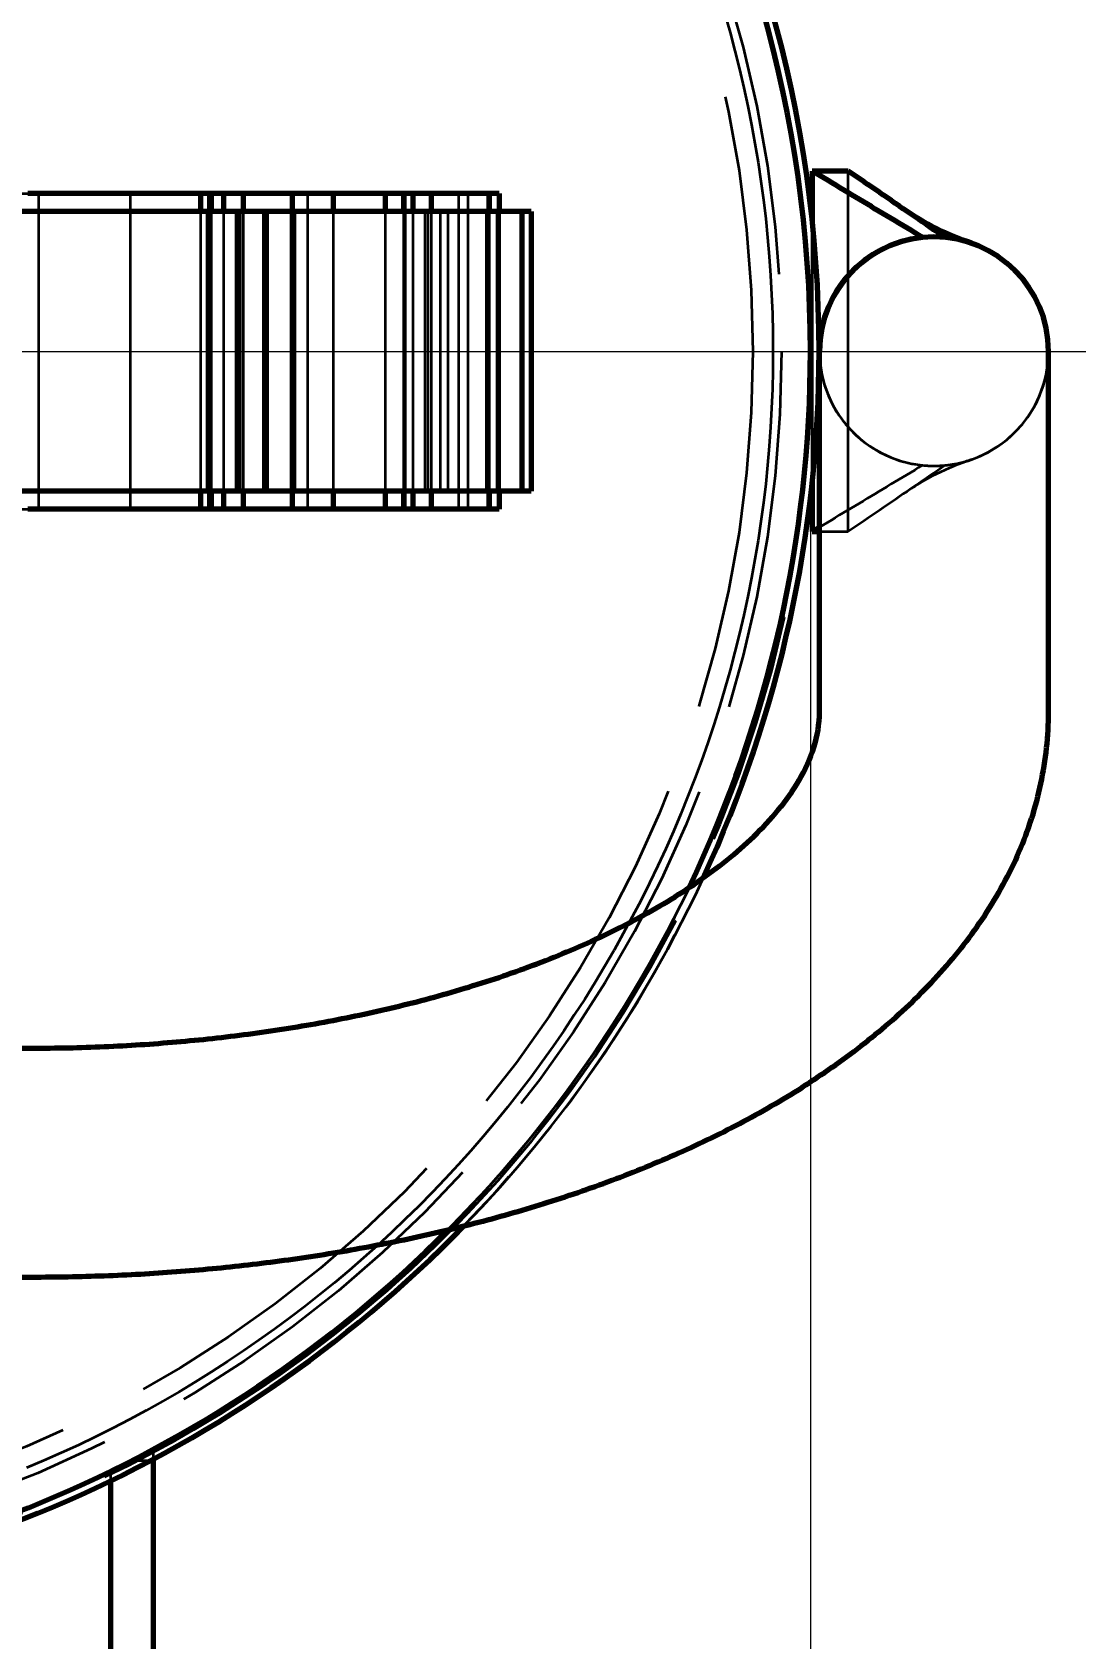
# Model space of a CAD drawing. Header units: millimetres. Extents: x 0 to 2208, y 0 to 420.
# Drawn here: x 95.68 to 107.25, y 78.55 to 96.37 of the extents above; entities that cross this region are included whole.
import ezdxf

# ---------------------------------------------------------------- set-up
doc = ezdxf.new("R2010")
doc.units = ezdxf.units.MM
doc.linetypes.add('IRAM-E-TRAZOS', pattern=[5, 4, -1])
doc.linetypes.add('IRAM-F-TRAZO-PUNTO', pattern=[20, 15, -2, 1, -2])
for name, color, linetype, lineweight in [('01-VISIBLE', 7, 'CONTINUOUS', 70), ('02-OCULTA', 4, 'IRAM-E-TRAZOS', 35), ('03-EJE', 1, 'IRAM-F-TRAZO-PUNTO', 18), ('04-COTA', 3, 'CONTINUOUS', 18)]:
    doc.layers.add(name, color=color, linetype=linetype, lineweight=lineweight)
doc.styles.add('ISO3098', font='isocpeur.ttf')
doc.dimstyles.new('FLAMA-IRAM', dxfattribs={"dimtxt": 3.5, "dimasz": 3.5, "dimexe": 2, "dimexo": 1.5, "dimgap": 1, "dimtad": 1, "dimdec": 1, "dimtxsty": 'ISO3098', "dimblk": 'IRAM_FLECHA', "dimblk1": 'IRAM_FLECHA', "dimblk2": 'IRAM_FLECHA', "dimcen": 2.5, "dimclrd": 256, "dimclre": 256, "dimclrt": 256, "dimazin": 3, "dimtfac": 1, "dimtmove": 0, "dimatfit": 3, "dimlwd": 18, "dimlwe": 18})

# ---------------------------------------------------------------- blocks, each defined once
blk = doc.blocks.new('IRAM_FLECHA')
blk.add_solid([(0, 0), (-1, 0.125), (-1, -0.125)])

msp = doc.modelspace()

# ---------------------------------------------------------------- linework, layer by layer
at = {"layer": '01-VISIBLE'}
for p, q in [((104.329, 94.829), (104.329, 94.282)), ((104.729, 94.829), (104.329, 94.829)), ((97.545, 94.579), (95.632, 94.579)), ((97.545, 94.579), (97.545, 94.379)), ((97.664, 94.579), (97.545, 94.579)), ((97.664, 94.579), (97.664, 94.379)), ((97.799, 94.579), (97.664, 94.579)), ((97.799, 94.579), (97.799, 94.379)), ((98.019, 94.579), (97.799, 94.579)), ((98.019, 94.579), (98.019, 94.379)), ((98.561, 94.579), (98.019, 94.579)), ((98.561, 94.579), (98.561, 94.379)), ((99.018, 94.579), (98.561, 94.579)), ((99.018, 94.579), (99.018, 94.379)), ((99.594, 94.579), (99.018, 94.579)), ((99.594, 94.579), (99.594, 94.379)), ((99.797, 94.579), (99.594, 94.579)), ((99.797, 94.579), (99.797, 94.379)), ((99.899, 94.579), (99.797, 94.579)), ((99.899, 94.579), (99.899, 94.379)), ((100.102, 94.579), (99.899, 94.579)), ((100.102, 94.579), (100.102, 94.379)), ((100.746, 94.579), (100.102, 94.579)), ((100.746, 94.579), (100.746, 94.379)), ((100.856, 94.579), (100.746, 94.579)), ((100.856, 94.579), (100.856, 94.379)), ((97.63, 94.379), (95.175, 94.379)), ((97.647, 94.379), (97.63, 94.379)), ((97.63, 94.379), (97.63, 91.279)), ((97.952, 94.379), (97.647, 94.379)), ((97.647, 94.379), (97.647, 91.279)), ((97.969, 94.379), (97.952, 94.379)), ((97.952, 94.379), (97.952, 91.279)), ((98.256, 94.379), (97.969, 94.379)), ((97.969, 94.379), (97.969, 91.279)), ((98.273, 94.379), (98.256, 94.379)), ((98.256, 94.379), (98.256, 91.279)), ((98.561, 94.379), (98.273, 94.379)), ((98.273, 94.379), (98.273, 91.279)), ((98.578, 94.379), (98.561, 94.379)), ((98.561, 94.379), (98.561, 91.279)), ((100.729, 94.379), (98.578, 94.379)), ((98.578, 94.379), (98.578, 91.279)), ((100.847, 94.379), (100.729, 94.379)), ((100.729, 94.379), (100.729, 91.279)), ((101.11, 94.379), (100.847, 94.379)), ((100.847, 94.379), (100.847, 91.279)), ((101.211, 94.379), (101.11, 94.379)), ((101.11, 94.379), (101.11, 91.279)), ((101.211, 94.379), (101.211, 91.279)), ((104.409, 88.829), (104.409, 91.489)), ((106.949, 88.829), (106.949, 91.489)), ((97.63, 91.279), (95.175, 91.279)), ((97.545, 91.279), (97.545, 91.079)), ((97.647, 91.279), (97.63, 91.279)), ((97.952, 91.279), (97.647, 91.279)), ((97.664, 91.279), (97.664, 91.079)), ((97.799, 91.279), (97.799, 91.079)), ((97.969, 91.279), (97.952, 91.279)), ((98.256, 91.279), (97.969, 91.279)), ((98.019, 91.279), (98.019, 91.079)), ((98.273, 91.279), (98.256, 91.279)), ((98.561, 91.279), (98.273, 91.279)), ((98.578, 91.279), (98.561, 91.279)), ((98.561, 91.279), (98.561, 91.079)), ((100.729, 91.279), (98.578, 91.279)), ((99.018, 91.279), (99.018, 91.079)), ((99.594, 91.279), (99.594, 91.079)), ((99.797, 91.279), (99.797, 91.079)), ((99.899, 91.279), (99.899, 91.079)), ((100.102, 91.279), (100.102, 91.079)), ((100.847, 91.279), (100.729, 91.279)), ((100.746, 91.279), (100.746, 91.079)), ((101.11, 91.279), (100.847, 91.279)), ((100.856, 91.279), (100.856, 91.079)), ((101.211, 91.279), (101.11, 91.279)), ((104.329, 91.376), (104.329, 90.829)), ((97.545, 91.079), (95.632, 91.079)), ((97.664, 91.079), (97.545, 91.079)), ((97.799, 91.079), (97.664, 91.079)), ((98.019, 91.079), (97.799, 91.079)), ((98.561, 91.079), (98.019, 91.079)), ((99.018, 91.079), (98.561, 91.079)), ((99.594, 91.079), (99.018, 91.079)), ((99.797, 91.079), (99.594, 91.079)), ((99.899, 91.079), (99.797, 91.079)), ((100.102, 91.079), (99.899, 91.079)), ((100.746, 91.079), (100.102, 91.079)), ((100.856, 91.079), (100.746, 91.079)), ((104.329, 90.829), (104.409, 90.829)), ((85.289, 85.099), (95.679, 85.099)), ((85.289, 82.559), (95.679, 82.559)), ((96.992, 80.523), (97.022, 80.523)), ((97.022, 80.539), (97.022, 80.523)), ((97.022, 80.523), (97.022, 76.095)), ((96.547, 80.297), (96.547, 76.095))]:
    msp.add_line(p, q, dxfattribs=at)
for points in [[(105.553, 94.093), (105.509, 94.119), (105.465, 94.145), (105.422, 94.172), (105.378, 94.198), (105.334, 94.224), (105.29, 94.251), (105.247, 94.277), (105.203, 94.303), (105.159, 94.329), (105.116, 94.356), (105.072, 94.382), (105.028, 94.408), (104.985, 94.435), (104.941, 94.461), (104.897, 94.487), (104.853, 94.514), (104.81, 94.54), (104.766, 94.566), (104.722, 94.592), (104.679, 94.619), (104.635, 94.645), (104.591, 94.671), (104.548, 94.698), (104.504, 94.724), (104.46, 94.75), (104.416, 94.776), (104.373, 94.803), (104.329, 94.829)], [(105.427, 94.352), (105.383, 94.382), (105.339, 94.411), (105.296, 94.441), (105.252, 94.471), (105.209, 94.501), (105.165, 94.531), (105.121, 94.561), (105.078, 94.59), (105.034, 94.62), (104.991, 94.65), (104.947, 94.68), (104.903, 94.71), (104.86, 94.74), (104.816, 94.769), (104.773, 94.799), (104.729, 94.829)], [(105.805, 94.093), (105.763, 94.122), (105.721, 94.15), (105.679, 94.179), (105.637, 94.208), (105.595, 94.237), (105.553, 94.265), (105.511, 94.294), (105.469, 94.323), (105.427, 94.352)], [(106.098, 94.028), (106.048, 94.046), (105.998, 94.064), (105.948, 94.084), (105.899, 94.104), (105.849, 94.124), (105.801, 94.146), (105.752, 94.168), (105.704, 94.191), (105.656, 94.215), (105.609, 94.241), (105.562, 94.267), (105.516, 94.294), (105.471, 94.322), (105.427, 94.352)], [(104.409, 91.489), (104.409, 91.541), (104.409, 91.592), (104.409, 91.644), (104.409, 91.695), (104.409, 91.747), (104.409, 91.798), (104.409, 91.85), (104.409, 91.902), (104.409, 91.953), (104.409, 92.005), (104.409, 92.056), (104.409, 92.108), (104.409, 92.159), (104.409, 92.211), (104.409, 92.262), (104.409, 92.314), (104.409, 92.365), (104.409, 92.417), (104.409, 92.468), (104.409, 92.52), (104.409, 92.571), (104.409, 92.623), (104.409, 92.674), (104.409, 92.726), (104.409, 92.778), (104.409, 92.829)], [(106.949, 91.489), (106.949, 91.541), (106.949, 91.592), (106.949, 91.644), (106.949, 91.695), (106.949, 91.747), (106.949, 91.798), (106.949, 91.85), (106.949, 91.902), (106.949, 91.953), (106.949, 92.005), (106.949, 92.056), (106.949, 92.108), (106.949, 92.159), (106.949, 92.211), (106.949, 92.262), (106.949, 92.314), (106.949, 92.365), (106.949, 92.417), (106.949, 92.468), (106.949, 92.52), (106.949, 92.571), (106.949, 92.623), (106.949, 92.674), (106.949, 92.726), (106.949, 92.778), (106.949, 92.829)], [(104.409, 90.877), (104.396, 90.869), (104.382, 90.861), (104.369, 90.853), (104.356, 90.845), (104.342, 90.837), (104.329, 90.829)], [(95.679, 85.099), (95.729, 85.099), (95.779, 85.099), (95.829, 85.1), (95.879, 85.1), (95.929, 85.101), (95.98, 85.101), (96.03, 85.102), (96.08, 85.103), (96.13, 85.104), (96.18, 85.106), (96.23, 85.107), (96.28, 85.109), (96.33, 85.11), (96.38, 85.112), (96.43, 85.114), (96.48, 85.116), (96.53, 85.118), (96.58, 85.121), (96.63, 85.123), (96.68, 85.126), (96.73, 85.129), (96.78, 85.132), (96.83, 85.135), (96.88, 85.138), (96.93, 85.141), (96.98, 85.144), (97.03, 85.148), (97.08, 85.152), (97.13, 85.156), (97.18, 85.16), (97.23, 85.164), (97.28, 85.168), (97.329, 85.172), (97.379, 85.177), (97.429, 85.182), (97.479, 85.186), (97.529, 85.191), (97.579, 85.196), (97.628, 85.202), (97.678, 85.207), (97.728, 85.213), (97.778, 85.218), (97.828, 85.224), (97.877, 85.23), (97.927, 85.236), (97.977, 85.242), (98.026, 85.249), (98.076, 85.255), (98.126, 85.262), (98.175, 85.269), (98.225, 85.276), (98.274, 85.283), (98.324, 85.29), (98.373, 85.297), (98.423, 85.305), (98.472, 85.312), (98.522, 85.32), (98.571, 85.328), (98.621, 85.336), (98.67, 85.345), (98.72, 85.353), (98.769, 85.362), (98.818, 85.37), (98.867, 85.379), (98.917, 85.388), (98.966, 85.397), (99.015, 85.407), (99.064, 85.416), (99.113, 85.426), (99.163, 85.436), (99.212, 85.446), (99.261, 85.456), (99.31, 85.466), (99.359, 85.477), (99.408, 85.487), (99.457, 85.498), (99.505, 85.509), (99.554, 85.52), (99.603, 85.531), (99.652, 85.543), (99.701, 85.554), (99.749, 85.566), (99.798, 85.578), (99.846, 85.59), (99.895, 85.602), (99.944, 85.614), (99.992, 85.627), (100.04, 85.64), (100.089, 85.653), (100.137, 85.666), (100.185, 85.679), (100.234, 85.693), (100.282, 85.706), (100.33, 85.72), (100.378, 85.734), (100.426, 85.748), (100.474, 85.763), (100.522, 85.777), (100.57, 85.792), (100.618, 85.807), (100.665, 85.822), (100.713, 85.837), (100.761, 85.853), (100.808, 85.868), (100.856, 85.884), (100.903, 85.9), (100.951, 85.916), (100.998, 85.933), (101.045, 85.95), (101.092, 85.966), (101.139, 85.984), (101.186, 86.001), (101.233, 86.018), (101.28, 86.036), (101.327, 86.054), (101.374, 86.072), (101.42, 86.09), (101.467, 86.109), (101.513, 86.128), (101.559, 86.147), (101.606, 86.166), (101.652, 86.185), (101.698, 86.205), (101.744, 86.225), (101.79, 86.245), (101.835, 86.265), (101.881, 86.286), (101.927, 86.307), (101.972, 86.328), (102.017, 86.349), (102.063, 86.371), (102.108, 86.393), (102.153, 86.415), (102.197, 86.437), (102.242, 86.46), (102.287, 86.483), (102.331, 86.506), (102.375, 86.529), (102.419, 86.553), (102.463, 86.577), (102.507, 86.601), (102.551, 86.626), (102.594, 86.65), (102.638, 86.676), (102.681, 86.701), (102.724, 86.727), (102.766, 86.753), (102.809, 86.779), (102.851, 86.806), (102.894, 86.833), (102.936, 86.86), (102.977, 86.888), (103.019, 86.916), (103.06, 86.944), (103.101, 86.973), (103.142, 87.002), (103.183, 87.031), (103.223, 87.061), (103.263, 87.091), (103.303, 87.121), (103.342, 87.152), (103.381, 87.183), (103.42, 87.215), (103.459, 87.247), (103.497, 87.279), (103.535, 87.312), (103.572, 87.346), (103.609, 87.379), (103.646, 87.414), (103.682, 87.448), (103.717, 87.483), (103.753, 87.519), (103.788, 87.555), (103.822, 87.591), (103.856, 87.628), (103.889, 87.666), (103.921, 87.704), (103.953, 87.742), (103.985, 87.781), (104.015, 87.821), (104.045, 87.861), (104.075, 87.902), (104.103, 87.943), (104.131, 87.985), (104.157, 88.027), (104.183, 88.07), (104.207, 88.114), (104.231, 88.158), (104.254, 88.203), (104.275, 88.248), (104.295, 88.294), (104.314, 88.34), (104.331, 88.387), (104.347, 88.435), (104.361, 88.483), (104.373, 88.531), (104.384, 88.58), (104.393, 88.63), (104.4, 88.679), (104.405, 88.729), (104.408, 88.779), (104.409, 88.829)], [(95.679, 82.559), (95.729, 82.559), (95.779, 82.559), (95.829, 82.56), (95.879, 82.56), (95.929, 82.561), (95.979, 82.561), (96.029, 82.562), (96.079, 82.563), (96.129, 82.564), (96.179, 82.565), (96.229, 82.566), (96.279, 82.568), (96.329, 82.569), (96.379, 82.571), (96.429, 82.572), (96.479, 82.574), (96.529, 82.576), (96.579, 82.578), (96.629, 82.58), (96.679, 82.583), (96.729, 82.585), (96.779, 82.588), (96.829, 82.59), (96.879, 82.593), (96.929, 82.596), (96.979, 82.599), (97.029, 82.602), (97.079, 82.605), (97.128, 82.609), (97.178, 82.612), (97.228, 82.616), (97.278, 82.62), (97.328, 82.623), (97.378, 82.627), (97.428, 82.631), (97.478, 82.636), (97.527, 82.64), (97.577, 82.644), (97.627, 82.649), (97.677, 82.654), (97.727, 82.659), (97.776, 82.663), (97.826, 82.669), (97.876, 82.674), (97.926, 82.679), (97.975, 82.684), (98.025, 82.69), (98.075, 82.696), (98.124, 82.701), (98.174, 82.707), (98.224, 82.713), (98.273, 82.72), (98.323, 82.726), (98.373, 82.732), (98.422, 82.739), (98.472, 82.746), (98.521, 82.752), (98.571, 82.759), (98.62, 82.766), (98.67, 82.773), (98.719, 82.781), (98.769, 82.788), (98.818, 82.796), (98.868, 82.803), (98.917, 82.811), (98.967, 82.819), (99.016, 82.827), (99.065, 82.835), (99.115, 82.844), (99.164, 82.852), (99.213, 82.861), (99.262, 82.87), (99.312, 82.878), (99.361, 82.887), (99.41, 82.896), (99.459, 82.906), (99.508, 82.915), (99.557, 82.925), (99.606, 82.934), (99.656, 82.944), (99.705, 82.954), (99.754, 82.964), (99.803, 82.974), (99.851, 82.985), (99.9, 82.995), (99.949, 83.006), (99.998, 83.016), (100.047, 83.027), (100.096, 83.038), (100.145, 83.049), (100.193, 83.061), (100.242, 83.072), (100.291, 83.084), (100.339, 83.095), (100.388, 83.107), (100.436, 83.119), (100.485, 83.131), (100.533, 83.144), (100.582, 83.156), (100.63, 83.169), (100.679, 83.181), (100.727, 83.194), (100.775, 83.207), (100.824, 83.22), (100.872, 83.234), (100.92, 83.247), (100.968, 83.261), (101.016, 83.274), (101.064, 83.288), (101.112, 83.302), (101.16, 83.317), (101.208, 83.331), (101.256, 83.345), (101.304, 83.36), (101.352, 83.375), (101.399, 83.39), (101.447, 83.405), (101.495, 83.42), (101.542, 83.436), (101.59, 83.451), (101.637, 83.467), (101.685, 83.483), (101.732, 83.499), (101.779, 83.515), (101.826, 83.532), (101.874, 83.548), (101.921, 83.565), (101.968, 83.582), (102.015, 83.599), (102.062, 83.616), (102.109, 83.634), (102.156, 83.651), (102.202, 83.669), (102.249, 83.687), (102.296, 83.705), (102.342, 83.724), (102.389, 83.742), (102.435, 83.761), (102.481, 83.779), (102.528, 83.798), (102.574, 83.818), (102.62, 83.837), (102.666, 83.856), (102.712, 83.876), (102.758, 83.896), (102.804, 83.916), (102.85, 83.936), (102.895, 83.957), (102.941, 83.977), (102.986, 83.998), (103.032, 84.019), (103.077, 84.041), (103.122, 84.062), (103.167, 84.084), (103.212, 84.105), (103.257, 84.127), (103.302, 84.15), (103.347, 84.172), (103.391, 84.195), (103.436, 84.217), (103.48, 84.24), (103.525, 84.264), (103.569, 84.287), (103.613, 84.311), (103.657, 84.334), (103.701, 84.359), (103.744, 84.383), (103.788, 84.407), (103.832, 84.432), (103.875, 84.457), (103.918, 84.482), (103.961, 84.507), (104.004, 84.533), (104.047, 84.559), (104.09, 84.585), (104.132, 84.611), (104.175, 84.637), (104.217, 84.664), (104.259, 84.691), (104.301, 84.718), (104.343, 84.746), (104.385, 84.773), (104.426, 84.801), (104.468, 84.829), (104.509, 84.858), (104.55, 84.886), (104.591, 84.915), (104.632, 84.944), (104.672, 84.973), (104.712, 85.003), (104.753, 85.033), (104.793, 85.063), (104.832, 85.093), (104.872, 85.124), (104.911, 85.155), (104.95, 85.186), (104.989, 85.217), (105.028, 85.249), (105.067, 85.281), (105.105, 85.313), (105.143, 85.345), (105.181, 85.378), (105.219, 85.411), (105.256, 85.444), (105.293, 85.478), (105.33, 85.511), (105.367, 85.545), (105.403, 85.58), (105.439, 85.614), (105.475, 85.649), (105.511, 85.684), (105.546, 85.72), (105.581, 85.755), (105.616, 85.791), (105.65, 85.828), (105.684, 85.864), (105.718, 85.901), (105.752, 85.938), (105.785, 85.976), (105.818, 86.013), (105.85, 86.051), (105.883, 86.09), (105.914, 86.128), (105.946, 86.167), (105.977, 86.206), (106.008, 86.245), (106.038, 86.285), (106.068, 86.325), (106.098, 86.365), (106.127, 86.406), (106.156, 86.447), (106.185, 86.488), (106.213, 86.529), (106.241, 86.571), (106.268, 86.613), (106.295, 86.655), (106.321, 86.697), (106.347, 86.74), (106.373, 86.783), (106.398, 86.827), (106.422, 86.87), (106.446, 86.914), (106.47, 86.958), (106.493, 87.002), (106.516, 87.047), (106.538, 87.092), (106.56, 87.137), (106.581, 87.182), (106.601, 87.228), (106.621, 87.274), (106.641, 87.32), (106.66, 87.366), (106.678, 87.413), (106.696, 87.459), (106.713, 87.506), (106.73, 87.553), (106.746, 87.601), (106.762, 87.648), (106.777, 87.696), (106.791, 87.744), (106.805, 87.792), (106.818, 87.84), (106.831, 87.889), (106.843, 87.937), (106.854, 87.986), (106.865, 88.035), (106.875, 88.084), (106.884, 88.133), (106.893, 88.182), (106.902, 88.231), (106.909, 88.281), (106.916, 88.33), (106.922, 88.38), (106.928, 88.43), (106.933, 88.479), (106.937, 88.529), (106.941, 88.579), (106.944, 88.629), (106.946, 88.679), (106.948, 88.729), (106.949, 88.779), (106.949, 88.829)]]:
    msp.add_lwpolyline(points, dxfattribs=at)
for centre, radius, start, end in [((90.484, 92.829), 13.921, 0, 126.7973), ((90.484, 92.829), 13.825, 0, 126.9821), ((105.679, 92.829), 1.27, 0, 180), ((105.679, 92.829), 1.27, 95.7106, 180), ((90.484, 92.829), 13.825, -25.4976, 0), ((90.484, 92.829), 13.921, -24.8217, 0), ((90.484, 92.829), 13.921, -135.8172, -44.1828), ((90.484, 92.829), 13.825, -135.1762, -44.8238)]:
    msp.add_arc(centre, radius, start, end, dxfattribs=at)
at = {"layer": '02-OCULTA'}
for p, q in [((104.329, 90.829), (104.329, 94.829)), ((104.329, 94.829), (104.729, 94.829)), ((104.729, 92.829), (104.729, 94.829)), ((104.729, 90.829), (104.729, 94.829)), ((94.853, 94.579), (95.75, 94.579)), ((95.75, 94.579), (96.766, 94.579)), ((95.75, 94.579), (95.75, 91.079)), ((96.766, 94.579), (97.63, 94.579)), ((96.766, 94.579), (96.766, 91.079)), ((97.63, 94.579), (98.731, 94.579)), ((97.63, 94.579), (97.63, 91.079)), ((98.731, 94.579), (99.814, 94.579)), ((98.731, 94.579), (98.731, 91.079)), ((99.814, 94.579), (100.407, 94.579)), ((99.814, 94.579), (99.814, 91.079)), ((100.407, 94.579), (100.509, 94.579)), ((100.407, 94.579), (100.407, 91.079)), ((100.509, 94.579), (100.509, 91.079)), ((100.509, 94.579), (100.729, 94.579)), ((100.729, 94.579), (100.729, 91.079)), ((100.729, 94.579), (100.856, 94.579)), ((93.261, 94.379), (100.034, 94.379)), ((97.545, 94.379), (97.545, 91.279)), ((97.664, 94.379), (97.664, 91.279)), ((97.799, 94.379), (97.799, 91.279)), ((98.019, 94.379), (98.019, 91.279)), ((98.561, 94.379), (98.561, 91.279)), ((99.018, 94.379), (99.018, 91.279)), ((99.594, 94.379), (99.594, 91.279)), ((99.797, 94.379), (99.797, 91.279)), ((99.899, 94.379), (99.899, 91.279)), ((100.034, 94.379), (100.068, 94.379)), ((100.034, 94.379), (100.034, 91.279)), ((100.068, 94.379), (100.204, 94.379)), ((100.068, 94.379), (100.068, 91.279)), ((100.102, 94.379), (100.102, 91.279)), ((100.204, 94.379), (100.288, 94.379)), ((100.204, 94.379), (100.204, 91.279)), ((100.288, 94.379), (101.118, 94.379)), ((100.288, 94.379), (100.288, 91.279)), ((100.746, 94.379), (100.746, 91.279)), ((100.856, 94.379), (100.856, 91.279)), ((101.118, 94.379), (101.211, 94.379)), ((101.118, 94.379), (101.118, 91.279)), ((104.329, 94.282), (104.329, 91.376)), ((104.729, 90.829), (104.729, 92.829)), ((93.261, 91.279), (100.034, 91.279)), ((100.034, 91.279), (100.068, 91.279)), ((100.068, 91.279), (100.204, 91.279)), ((100.204, 91.279), (100.288, 91.279)), ((100.288, 91.279), (101.118, 91.279)), ((101.118, 91.279), (101.211, 91.279)), ((94.853, 91.079), (95.75, 91.079)), ((95.75, 91.079), (96.766, 91.079)), ((96.766, 91.079), (97.63, 91.079)), ((97.63, 91.079), (98.731, 91.079)), ((98.731, 91.079), (99.814, 91.079)), ((99.814, 91.079), (100.407, 91.079)), ((100.407, 91.079), (100.509, 91.079)), ((100.509, 91.079), (100.729, 91.079)), ((100.729, 91.079), (100.856, 91.079)), ((104.329, 90.829), (104.729, 90.829)), ((104.409, 90.829), (104.729, 90.829)), ((103.992, 89.887), (104.022, 89.88)), ((103.992, 89.887), (104.022, 89.88)), ((101.831, 84.931), (101.855, 84.914)), ((101.831, 84.931), (101.855, 84.914)), ((97.458, 80.892), (97.473, 80.866)), ((97.458, 80.892), (97.473, 80.866)), ((97.022, 75.78), (97.022, 80.647)), ((97.022, 80.647), (97.022, 80.539)), ((96.547, 75.78), (96.547, 80.404)), ((96.547, 80.404), (96.547, 80.297)), ((96.784, 80.523), (96.992, 80.523))]:
    msp.add_line(p, q, dxfattribs=at)
for points in [[(103.36, 96.57), (103.418, 96.367), (103.472, 96.164), (103.523, 95.959), (103.57, 95.754), (103.615, 95.548), (103.656, 95.342), (103.694, 95.134), (103.728, 94.927), (103.76, 94.718), (103.788, 94.51), (103.813, 94.301), (103.834, 94.091), (103.852, 93.881), (103.867, 93.671), (103.879, 93.461), (103.887, 93.25), (103.892, 93.04), (103.893, 92.829)], [(103.36, 96.57), (103.418, 96.367), (103.472, 96.164), (103.523, 95.959), (103.57, 95.754), (103.615, 95.548), (103.656, 95.342), (103.694, 95.134), (103.728, 94.927), (103.76, 94.718), (103.788, 94.51), (103.813, 94.301), (103.834, 94.091), (103.852, 93.881), (103.867, 93.671), (103.879, 93.461), (103.887, 93.25), (103.892, 93.04), (103.893, 92.829)], [(106.098, 94.028), (106.098, 94.028), (106.098, 94.028), (106.098, 94.028), (106.098, 94.028), (106.098, 94.028), (106.098, 94.028)], [(103.893, 92.829), (103.892, 92.618), (103.887, 92.408), (103.879, 92.197), (103.867, 91.987), (103.852, 91.777), (103.834, 91.567), (103.813, 91.358), (103.788, 91.148), (103.76, 90.94), (103.728, 90.731), (103.694, 90.524), (103.656, 90.316), (103.615, 90.11), (103.57, 89.904), (103.523, 89.699), (103.472, 89.494), (103.418, 89.291), (103.36, 89.088), (103.3, 88.886), (103.237, 88.686), (103.17, 88.486), (103.1, 88.287), (103.027, 88.089), (102.951, 87.893), (102.872, 87.698), (102.79, 87.504), (102.705, 87.311), (102.617, 87.12), (102.525, 86.93), (102.431, 86.742), (102.334, 86.555), (102.234, 86.369), (102.131, 86.186), (102.026, 86.003), (101.917, 85.823), (101.806, 85.644), (101.691, 85.467), (101.574, 85.292), (101.455, 85.119), (101.332, 84.947), (101.207, 84.778), (101.079, 84.611), (100.949, 84.445), (100.816, 84.282), (100.68, 84.12), (100.542, 83.961), (100.402, 83.804), (100.259, 83.65), (100.114, 83.497), (99.966, 83.347), (99.816, 83.2), (99.663, 83.054), (99.509, 82.911), (99.352, 82.771), (99.193, 82.633), (99.031, 82.497), (98.868, 82.364), (98.703, 82.234), (98.535, 82.106), (98.366, 81.981), (98.194, 81.858), (98.021, 81.739), (97.846, 81.622), (97.669, 81.507), (97.49, 81.396), (97.31, 81.287), (97.128, 81.181), (96.944, 81.079), (96.759, 80.979), (96.572, 80.881), (96.383, 80.787), (96.193, 80.696), (96.002, 80.608), (95.809, 80.523), (95.616, 80.441)], [(103.893, 92.829), (103.892, 92.618), (103.887, 92.408), (103.879, 92.197), (103.867, 91.987), (103.852, 91.777), (103.834, 91.567), (103.813, 91.358), (103.788, 91.148), (103.76, 90.94), (103.728, 90.731), (103.694, 90.524), (103.656, 90.316), (103.615, 90.11), (103.57, 89.904), (103.523, 89.699), (103.472, 89.494), (103.418, 89.291), (103.36, 89.088), (103.3, 88.886), (103.237, 88.686), (103.17, 88.486), (103.1, 88.287), (103.027, 88.089), (102.951, 87.893), (102.872, 87.698), (102.79, 87.504), (102.705, 87.311), (102.617, 87.12), (102.525, 86.93), (102.431, 86.742), (102.334, 86.555), (102.234, 86.369), (102.131, 86.186), (102.026, 86.003), (101.917, 85.823), (101.806, 85.644), (101.691, 85.467), (101.574, 85.292), (101.455, 85.119), (101.332, 84.947), (101.207, 84.778), (101.079, 84.611), (100.949, 84.445), (100.816, 84.282), (100.68, 84.12), (100.542, 83.961), (100.402, 83.804), (100.259, 83.65), (100.114, 83.497), (99.966, 83.347), (99.816, 83.2), (99.663, 83.054), (99.509, 82.911), (99.352, 82.771), (99.193, 82.633), (99.031, 82.497), (98.868, 82.364), (98.703, 82.234), (98.535, 82.106), (98.366, 81.981), (98.194, 81.858), (98.021, 81.739), (97.846, 81.622), (97.669, 81.507), (97.49, 81.396), (97.31, 81.287), (97.128, 81.181), (96.944, 81.079), (96.759, 80.979), (96.572, 80.881), (96.383, 80.787), (96.193, 80.696), (96.002, 80.608), (95.809, 80.523), (95.616, 80.441)], [(106.098, 91.63), (106.048, 91.612), (105.998, 91.594), (105.948, 91.575), (105.899, 91.555), (105.849, 91.534), (105.801, 91.512), (105.752, 91.49), (105.704, 91.467), (105.656, 91.443), (105.609, 91.418), (105.562, 91.391), (105.516, 91.364), (105.471, 91.336), (105.427, 91.306)], [(105.553, 91.565), (105.509, 91.539), (105.465, 91.512), (105.421, 91.486), (105.377, 91.459), (105.333, 91.433), (105.289, 91.407), (105.245, 91.38), (105.201, 91.354), (105.157, 91.327), (105.113, 91.301), (105.069, 91.274), (105.025, 91.248), (104.981, 91.221), (104.937, 91.195), (104.893, 91.168), (104.849, 91.142), (104.805, 91.115), (104.761, 91.089), (104.717, 91.062), (104.673, 91.036), (104.629, 91.01), (104.585, 90.983), (104.541, 90.957), (104.497, 90.93), (104.453, 90.904), (104.409, 90.877)], [(105.805, 91.565), (105.763, 91.537), (105.721, 91.508), (105.679, 91.479), (105.637, 91.45), (105.595, 91.421), (105.553, 91.393), (105.511, 91.364), (105.469, 91.335), (105.427, 91.306)], [(105.427, 91.306), (105.383, 91.276), (105.339, 91.247), (105.296, 91.217), (105.252, 91.187), (105.209, 91.157), (105.165, 91.127), (105.121, 91.097), (105.078, 91.068), (105.034, 91.038), (104.991, 91.008), (104.947, 90.978), (104.903, 90.948), (104.86, 90.919), (104.816, 90.889), (104.773, 90.859), (104.729, 90.829)], [(96.784, 80.523), (96.745, 80.503), (96.705, 80.483), (96.666, 80.463), (96.626, 80.443), (96.586, 80.424), (96.547, 80.404)]]:
    msp.add_lwpolyline(points, dxfattribs=at)
for radius in [13.921, 13.825, 13.825, 13.825, 13.505, 13.505, 13.505, 13.505, 13.505, 13.505, 13.505, 13.505, 13.185, 13.185, 13.185, 13.185]:
    msp.add_circle((90.484, 92.829), radius, dxfattribs=at)
for centre, radius, start, end in [((105.679, 92.829), 1.27, 84.2894, 95.7106), ((105.679, 92.829), 1.27, 70.7149, 84.2894), ((105.679, 92.829), 1.27, 0, 70.7149), ((105.679, 92.829), 1.27, 180, 0), ((105.679, 92.829), 1.27, -180, -95.7106), ((105.679, 92.829), 1.27, -70.7149, 0), ((105.679, 92.829), 1.27, -84.2894, -70.7149), ((105.679, 92.829), 1.27, -95.7106, -84.2894), ((90.484, 92.829), 13.855, -167.7113, -12.2887), ((90.484, 92.829), 13.855, -167.7113, -12.2887), ((90.484, 92.829), 13.825, -167.7113, -12.2887), ((90.484, 92.829), 13.825, -167.7113, -12.2887), ((90.484, 92.829), 13.825, -44.8238, -25.4976), ((90.484, 92.829), 13.921, -44.1828, -24.8217), ((90.484, 92.829), 13.825, -59.7067, -34.8406), ((90.484, 92.829), 13.825, -59.7067, -34.8406), ((90.484, 92.829), 13.855, -59.7067, -34.8406), ((90.484, 92.829), 13.855, -59.7067, -34.8406), ((90.484, 92.829), 13.825, -63.9907, -61.7789), ((90.484, 92.829), 13.825, -62.8903, -61.7789)]:
    msp.add_arc(centre, radius, start, end, dxfattribs=at)
at = {"layer": '03-EJE'}
for p, q in [((62.659, 92.829), (118.309, 92.829)), ((76.359, 92.829), (104.609, 92.829))]:
    msp.add_line(p, q, dxfattribs=at)

# ---------------------------------------------------------------- dimensions: what is measured, and where the dimension line sits
at = {"layer": '04-COTA'}
msp.add_linear_dim(base=(76.659, 50.734), p1=(76.659, 92.829), p2=(104.309, 92.829), dimstyle='FLAMA-IRAM', override={"dimlfac": 10, "dimpost": '%%c<>'}, dxfattribs=at).render()

doc.saveas('drawing.dxf')
